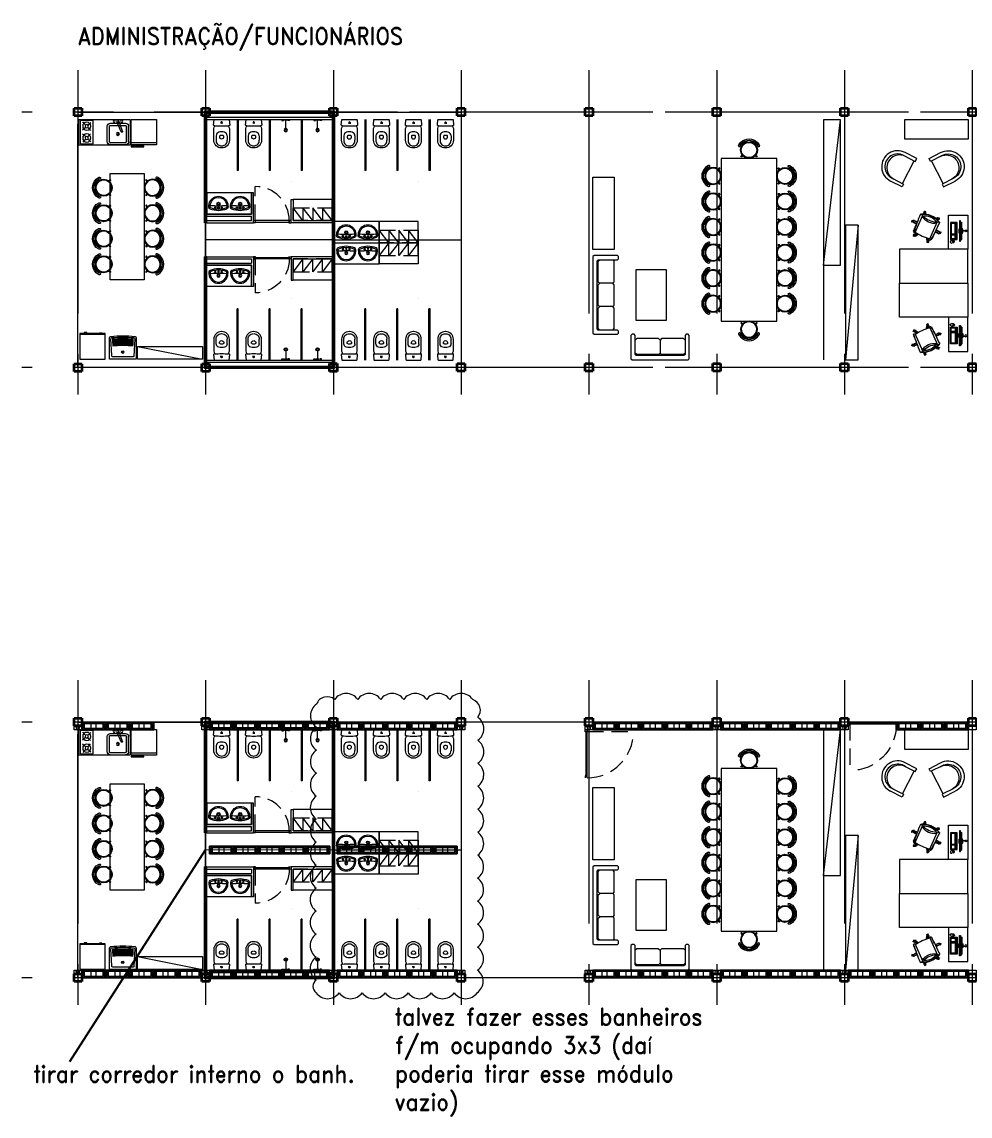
# Model space of a CAD drawing. Header units: metres. Extents: x 20 to 233, y -17 to 33.
# Drawn here: x 147.5 to 169.77, y 1.39 to 27.09 of the extents above; entities that cross this region are included whole.
import ezdxf

# ---------------------------------------------------------------- set-up
doc = ezdxf.new("R2010")
doc.units = ezdxf.units.M
doc.header["$LTSCALE"] = 0.3
doc.linetypes.add('CENTER2', pattern=[28.575, 19.05, -3.175, 3.175, -3.175])
doc.linetypes.add('HIDDEN', pattern=[9.525, 6.35, -3.175])
doc.layers.get('0').update_dxf_attribs({"lineweight": 13})
doc.layers.add('_moldura-noprint', color=7, linetype='Continuous', lineweight=13, plot=False)
for name, color, linetype, lineweight in [('arq-alvenaria-corte-grossa', 7, 'Continuous', 40), ('arq-alvenaria-vista-fina', 2, 'Continuous', 13), ('arq-janelas', 20, 'Continuous', 13), ('arq-metalica-media', 5, 'Continuous', 30), ('arq-portas', 4, 'Continuous', 13)]:
    doc.layers.add(name, color=color, linetype=linetype, lineweight=lineweight)
for name, color, linetype, lineweight, true_color in [('arq-alvenaria-textura-cinza', 7, 'Continuous', 13, 0xb0b0b0), ('arq-alvenaria-vista-cinza', 7, 'Continuous', 13, 0x858585), ('arq-cota-interna', 7, 'Continuous', 13, 0xd10003), ('arq-cota-tecnica', 7, 'Continuous', 13, 0xd10003), ('estrut-eixos-linha', 7, 'CENTER2', 9, 0xc96e6f)]:
    doc.layers.add(name, color=color, linetype=linetype, lineweight=lineweight, true_color=true_color)
doc.layers.add('SectionCutEdges', color=7, linetype='Continuous')
doc.styles.add('txt-pequeno', font='romand.shx', dxfattribs={"width": 0.9, "height": 1.6})

# ---------------------------------------------------------------- blocks, each defined once
blk = doc.blocks.new('geladeira')
at = {"layer": 'arq-alvenaria-vista-cinza'}
for p, q in [((219.785, -11.085), (220.384, -11.085)), ((219.785, -11.685), (219.785, -11.085)), ((220.335, -11.085), (220.335, -11.685)), ((220.384, -11.085), (220.384, -11.685)), ((220.424, -11.385), (220.424, -11.405)), ((220.384, -11.685), (219.785, -11.685))]:
    blk.add_line(p, q, dxfattribs=at)
for points in [[(220.384, -11.49), (220.408, -11.49)], [(220.384, -11.498), (220.408, -11.498)], [(220.408, -11.686), (220.424, -11.686), (220.424, -11.385)], [(220.408, -11.385), (220.408, -11.686)], [(220.424, -11.385), (220.408, -11.385)], [(220.384, -11.572), (220.408, -11.572)], [(220.384, -11.58), (220.408, -11.58)]]:
    blk.add_lwpolyline(points, dxfattribs=at)
blk = doc.blocks.new('rgttrr')
at = {"linetype": 'ByBlock'}
for p, q in [((328.65, 357.886), (328.05, 357.886)), ((328.05, 357.886), (328.05, 357.286)), ((328.65, 357.286), (328.65, 357.886)), ((328.05, 357.306), (328.65, 357.306)), ((328.05, 357.286), (328.65, 357.286)), ((328.13, 357.286), (328.13, 357.276)), ((328.13, 357.276), (328.146, 357.276)), ((328.146, 357.286), (328.146, 357.276)), ((328.151, 357.286), (328.151, 357.276)), ((328.151, 357.276), (328.167, 357.276)), ((328.167, 357.286), (328.167, 357.276)), ((328.172, 357.286), (328.172, 357.276)), ((328.172, 357.276), (328.188, 357.276)), ((328.188, 357.286), (328.188, 357.276)), ((328.484, 357.286), (328.484, 357.266)), ((328.544, 357.276), (328.484, 357.276)), ((328.484, 357.266), (328.544, 357.266)), ((328.544, 357.286), (328.504, 357.286)), ((328.544, 357.266), (328.544, 357.286)), ((328.544, 357.266), (328.544, 357.276))]:
    blk.add_line(p, q, dxfattribs=at)
blk = doc.blocks.new('tanquinho')
for points in [[(207.853, -11.48), (207.351, -11.48), (207.351, -10.85), (207.853, -10.85, -0.3292), (207.886, -10.88, -0.03066), (207.901, -11.165, -0.03066), (207.886, -11.45, -0.335655), (207.852, -11.48)], [(207.869, -11.165, -0.028276), (207.858, -11.424, -0.343904), (207.829, -11.445), (207.424, -11.426, -0.23853), (207.405, -11.41), (207.405, -10.941, -0.582951), (207.434, -10.904), (207.829, -10.885, -0.343904), (207.858, -10.906, -0.028276), (207.869, -11.165)]]:
    blk.add_lwpolyline(points, format="xyb")
for radius in [0.0283, 0.0142]:
    blk.add_circle((207.516, -11.163), radius)
for centre, start, end in [((205.375, -11.138), 359.331, 5.4342), ((205.395, -11.138), 359.331, 5.4577), ((205.415, -11.138), 359.331, 5.4811), ((205.435, -11.138), 359.331, 5.5046), ((205.455, -11.138), 359.331, 5.528), ((205.475, -11.138), 359.331, 5.5515), ((205.495, -11.138), 359.331, 5.5749), ((205.515, -11.138), 359.331, 5.5984), ((205.535, -11.138), 359.331, 5.6218), ((205.375, -11.192), 354.5658, 0.669), ((205.395, -11.192), 354.5423, 0.669), ((205.415, -11.192), 354.5189, 0.669), ((205.435, -11.192), 354.4954, 0.669), ((205.455, -11.192), 354.472, 0.669), ((205.475, -11.192), 354.4485, 0.669), ((205.495, -11.192), 354.4251, 0.669), ((205.515, -11.192), 354.4016, 0.669), ((205.535, -11.192), 354.3782, 0.669)]:
    blk.add_arc(centre, 2.294, start, end)
blk = doc.blocks.new('EDPLS501')
for p, q in [((-0.55, -0.15), (-0.55, 0.15)), ((-0.55, 0.15), (0, 0.15)), ((-0.45, 0.04), (-0.503, 0.099)), ((-0.372, 0.037), (-0.313, 0.091)), ((-0.178, 0.037), (-0.237, 0.091)), ((-0.1, 0.04), (-0.047, 0.099)), ((0, 0.15), (0, -0.15)), ((-0.55, -0.15), (0, -0.15)), ((-0.453, -0.037), (-0.512, -0.091)), ((-0.375, -0.04), (-0.322, -0.099)), ((-0.175, -0.04), (-0.228, -0.099)), ((-0.097, -0.037), (-0.038, -0.091))]:
    blk.add_line(p, q)
for centre, radius in [((-0.413, 0), 0.0957), ((-0.413, 0), 0.0375), ((-0.138, 0), 0.0957), ((-0.138, 0), 0.0375)]:
    blk.add_circle(centre, radius)
blk = doc.blocks.new('Tarja-p10')
for p, q in [((-0.25, 0.555), (-0.25, 0.195)), ((-0.2, 0.555), (-0.2, 0.195)), ((-0.18, 0.625), (0.18, 0.625)), ((-0.18, 0.575), (0.18, 0.575)), ((0.2, 0.555), (0.2, 0.195)), ((0.25, 0.555), (0.25, 0.195)), ((0.079, 0.322), (-0.023, 0.085)), ((0.106, 0.312), (0.024, 0.067)), ((-0.18, 0.175), (0.18, 0.175)), ((-0.18, 0.125), (0.18, 0.125))]:
    blk.add_line(p, q)
for centre, radius in [((0, 0.375), 0.035), ((0, 0.375), 0.025), ((-0.088, 0.075), 0.025), ((0, 0.075), 0.025), ((0.087, 0.075), 0.025)]:
    blk.add_circle(centre, radius)
for centre, radius, start, end in [((-0.18, 0.555), 0.07, 90, 180), ((-0.18, 0.555), 0.02, 90, 180), ((0.18, 0.555), 0.07, 360, 90), ((0.18, 0.555), 0.02, 360, 90), ((0.092, 0.316), 0.0147, 341.3579, 156.779), ((-0.18, 0.195), 0.07, 180, 270), ((-0.18, 0.195), 0.02, 180, 270), ((0.18, 0.195), 0.07, 270, 360), ((0.18, 0.195), 0.02, 270, 360), ((0.18, 0.195), 0.02, 270, 360), ((0.18, 0.195), 0.02, 270, 360)]:
    blk.add_arc(centre, radius, start, end)
blk = doc.blocks.new('cadeira')
at = {"layer": 'arq-alvenaria-vista-cinza'}
for p, q in [((295.301, 314.095), (295.3, 314.082)), ((295.3, 314.082), (295.303, 314.07)), ((295.307, 314.11), (295.301, 314.095)), ((295.303, 314.07), (295.309, 314.063)), ((295.343, 314.161), (295.307, 314.11)), ((295.309, 314.063), (295.318, 314.062)), ((295.318, 314.062), (295.33, 314.066)), ((295.33, 314.066), (295.34, 314.074)), ((295.34, 314.074), (295.35, 314.087)), ((295.382, 314.155), (295.341, 314.104)), ((295.341, 314.104), (295.341, 314.089)), ((295.39, 314.202), (295.343, 314.161)), ((295.354, 314.042), (295.346, 313.982)), ((295.379, 314.129), (295.35, 314.087)), ((295.381, 314.096), (295.354, 314.042)), ((295.367, 314.03), (295.362, 313.971)), ((295.392, 314.084), (295.367, 314.03)), ((295.418, 314.163), (295.379, 314.129)), ((295.423, 314.14), (295.381, 314.096)), ((295.437, 314.193), (295.382, 314.155)), ((295.438, 314.228), (295.39, 314.202)), ((295.432, 314.127), (295.392, 314.084)), ((295.423, 314.14), (295.41, 314.158)), ((295.458, 314.185), (295.418, 314.163)), ((295.423, 314.14), (295.432, 314.136)), ((295.426, 314.169), (295.439, 314.151)), ((295.485, 314.156), (295.432, 314.127)), ((295.432, 314.136), (295.44, 314.141)), ((295.5, 314.214), (295.437, 314.193)), ((295.49, 314.245), (295.438, 314.228)), ((295.49, 314.173), (295.439, 314.151)), ((295.44, 314.141), (295.439, 314.151)), ((295.503, 314.199), (295.458, 314.185)), ((295.545, 314.165), (295.485, 314.156)), ((295.545, 314.25), (295.49, 314.245)), ((295.545, 314.181), (295.49, 314.173)), ((295.545, 314.218), (295.5, 314.214)), ((295.503, 314.199), (295.5, 314.214)), ((295.599, 314.245), (295.545, 314.25)), ((295.59, 314.214), (295.545, 314.218)), ((295.6, 314.173), (295.545, 314.181)), ((295.604, 314.156), (295.545, 314.165)), ((295.587, 314.199), (295.59, 314.214)), ((295.631, 314.185), (295.587, 314.199)), ((295.653, 314.193), (295.59, 314.214)), ((295.651, 314.228), (295.599, 314.245)), ((295.65, 314.151), (295.6, 314.173)), ((295.657, 314.127), (295.604, 314.156)), ((295.672, 314.163), (295.631, 314.185)), ((295.651, 314.151), (295.65, 314.141)), ((295.65, 314.141), (295.658, 314.136)), ((295.699, 314.202), (295.651, 314.228)), ((295.663, 314.169), (295.651, 314.151)), ((295.708, 314.155), (295.653, 314.193)), ((295.698, 314.084), (295.657, 314.127)), ((295.658, 314.136), (295.667, 314.14)), ((295.667, 314.14), (295.68, 314.158)), ((295.709, 314.096), (295.667, 314.14)), ((295.71, 314.129), (295.672, 314.163)), ((295.722, 314.03), (295.698, 314.084)), ((295.747, 314.161), (295.699, 314.202)), ((295.749, 314.104), (295.708, 314.155)), ((295.735, 314.042), (295.709, 314.096)), ((295.74, 314.087), (295.71, 314.129)), ((295.727, 313.971), (295.722, 314.03)), ((295.744, 313.982), (295.735, 314.042)), ((295.74, 314.087), (295.749, 314.074)), ((295.783, 314.11), (295.747, 314.161)), ((295.749, 314.089), (295.749, 314.104)), ((295.749, 314.074), (295.76, 314.066)), ((295.76, 314.066), (295.771, 314.062)), ((295.771, 314.062), (295.78, 314.063)), ((295.78, 314.063), (295.787, 314.07)), ((295.789, 314.095), (295.783, 314.11)), ((295.787, 314.07), (295.79, 314.082)), ((295.79, 314.082), (295.789, 314.095)), ((295.346, 313.982), (295.357, 313.923)), ((295.358, 313.847), (295.353, 313.836)), ((295.353, 313.836), (295.362, 313.826)), ((295.357, 313.923), (295.385, 313.87)), ((295.385, 313.87), (295.358, 313.847)), ((295.362, 313.971), (295.377, 313.913)), ((295.362, 313.826), (295.374, 313.828)), ((295.374, 313.828), (295.401, 313.851)), ((295.377, 313.913), (295.41, 313.864)), ((295.397, 313.872), (295.385, 313.87)), ((295.405, 313.862), (295.397, 313.872)), ((295.401, 313.851), (295.405, 313.862)), ((295.401, 313.851), (295.443, 313.818)), ((295.41, 313.864), (295.458, 313.827)), ((295.443, 313.818), (295.492, 313.797)), ((295.458, 313.827), (295.515, 313.808)), ((295.492, 313.797), (295.545, 313.79)), ((295.515, 313.808), (295.575, 313.808)), ((295.545, 313.986), (295.545, 313.986)), ((295.545, 313.79), (295.598, 313.797)), ((295.545, 313.79), (295.545, 313.79)), ((295.545, 313.79), (295.545, 313.79)), ((295.575, 313.808), (295.632, 313.827)), ((295.598, 313.797), (295.647, 313.818)), ((295.632, 313.827), (295.68, 313.864)), ((295.647, 313.818), (295.689, 313.851)), ((295.68, 313.864), (295.712, 313.913)), ((295.693, 313.872), (295.684, 313.862)), ((295.684, 313.862), (295.689, 313.851)), ((295.716, 313.828), (295.689, 313.851)), ((295.705, 313.87), (295.693, 313.872)), ((295.705, 313.87), (295.733, 313.923)), ((295.705, 313.87), (295.732, 313.847)), ((295.712, 313.913), (295.727, 313.971)), ((295.716, 313.828), (295.728, 313.826)), ((295.728, 313.826), (295.736, 313.836)), ((295.736, 313.836), (295.732, 313.847)), ((295.733, 313.923), (295.744, 313.982))]:
    blk.add_line(p, q, dxfattribs=at)
blk = doc.blocks.new('sala apoio')
at = {"layer": 'arq-alvenaria-vista-cinza'}
for points in [[(199.049, -18.581), (200.576, -18.581), (200.576, -18.281), (199.049, -18.281), (199.049, -18.581), (200.576, -18.281)], [(197.674, -23.311), (197.674, -23.911), (198.876, -23.911), (198.876, -23.311), (197.674, -23.311)]]:
    blk.add_lwpolyline(points, dxfattribs=at)
at = {"layer": 'arq-alvenaria-vista-fina', "color": 251, "true_color": 0x636466}
blk.add_lwpolyline([(199.207, -22.642), (199.207, -21.142), (199.207, -20.142), (198.407, -20.142), (198.407, -22.642)], close=True, dxfattribs=at)
at = {"layer": 'estrut-eixos-linha'}
blk.add_lwpolyline([(200.649, -24.086), (200.649, -18.086), (197.649, -18.086), (197.649, -24.086), (200.649, -24.086)], dxfattribs=at)
at = {"rotation": 90}
for p in [(512.243, -316.055), (512.243, -316.654), (512.243, -317.254), (512.243, -317.854)]:
    blk.add_blockref('cadeira', p, dxfattribs=at)
at = {"xscale": -1, "rotation": 270}
for p in [(-114.583, -316.055), (-114.583, -316.654), (-114.583, -317.254), (-114.583, -317.854)]:
    blk.add_blockref('cadeira', p, dxfattribs=at)
at = {"layer": '_moldura-noprint', "xscale": -1, "rotation": 270}
blk.add_blockref('geladeira', (210.584, -243.696), dxfattribs=at)
at = {"layer": 'arq-alvenaria-vista-cinza', "xscale": -1}
blk.add_blockref('rgttrr', (526.342, -376.171), dxfattribs=at)
at = {"layer": 'arq-alvenaria-vista-cinza', "xscale": -1.000000000000001, "rotation": 90}
blk.add_blockref('tanquinho', (187.541, 189.069), dxfattribs=at)
at = {"layer": 'arq-alvenaria-vista-cinza', "rotation": 270}
blk.add_blockref('EDPLS501', (197.858, -23.89), dxfattribs=at)
at = {"layer": 'arq-alvenaria-vista-cinza'}
blk.add_blockref('Tarja-p10', (198.59, -23.946), dxfattribs=at)
blk = doc.blocks.new('Musa03pl')
at = {"color": 0, "linetype": 'ByBlock'}
for p, q in [((-0.79, -0.125), (-0.825, -0.16)), ((-0.31, -0.125), (-0.79, -0.125)), ((-0.31, -0.125), (-0.275, -0.16)), ((-0.24, -0.125), (-0.275, -0.16)), ((-0.275, -0.465), (-0.275, -0.16)), ((0.24, -0.125), (-0.24, -0.125)), ((0.24, -0.125), (0.275, -0.16)), ((0.31, -0.125), (0.275, -0.16)), ((0.275, -0.465), (0.275, -0.16)), ((0.275, -0.465), (0.275, -0.16)), ((0.79, -0.125), (0.31, -0.125)), ((0.825, -0.16), (0.79, -0.125)), ((-0.79, -0.5), (-0.825, -0.465)), ((-0.31, -0.5), (-0.79, -0.5)), ((-0.31, -0.5), (-0.275, -0.465)), ((-0.24, -0.5), (-0.275, -0.465)), ((0.24, -0.5), (-0.24, -0.5)), ((0.24, -0.5), (0.275, -0.465)), ((0.31, -0.5), (0.275, -0.465)), ((0.79, -0.5), (0.31, -0.5)), ((0.825, -0.465), (0.79, -0.5))]:
    blk.add_line(p, q, dxfattribs=at)
blk.add_lwpolyline([(-0.9, -0.6), (-0.925, -0.575), (-0.925, -0.025), (-0.9, 0), (0.9, 0), (0.925, -0.025), (0.925, -0.575), (0.9, -0.6), (0.85, -0.6), (0.825, -0.575), (0.825, -0.125), (0.8, -0.1), (-0.8, -0.1), (-0.825, -0.125), (-0.825, -0.575), (-0.85, -0.6)], close=True, dxfattribs=at)
blk = doc.blocks.new('Musa02pl')
at = {"color": 0, "linetype": 'ByBlock'}
for p, q in [((-0.55, -0.125), (-0.585, -0.16)), ((-0.035, -0.125), (-0.55, -0.125)), ((-0.035, -0.125), (0, -0.16)), ((0.035, -0.125), (0, -0.16)), ((0, -0.465), (0, -0.16)), ((0.55, -0.125), (0.035, -0.125)), ((0.585, -0.16), (0.55, -0.125)), ((-0.55, -0.5), (-0.585, -0.465)), ((-0.035, -0.5), (-0.55, -0.5)), ((-0.035, -0.5), (0, -0.465)), ((0.035, -0.5), (0, -0.465)), ((0.55, -0.5), (0.035, -0.5)), ((0.585, -0.465), (0.55, -0.5))]:
    blk.add_line(p, q, dxfattribs=at)
blk.add_lwpolyline([(-0.66, -0.6), (-0.685, -0.575), (-0.685, -0.025), (-0.66, 0), (0.66, 0), (0.685, -0.025), (0.685, -0.575), (0.66, -0.6), (0.61, -0.6), (0.585, -0.575), (0.585, -0.125), (0.56, -0.1), (-0.56, -0.1), (-0.585, -0.125), (-0.585, -0.575), (-0.61, -0.6)], close=True, dxfattribs=at)
blk = doc.blocks.new('sala prof')
at = {"layer": 'arq-alvenaria-vista-cinza'}
blk.add_lwpolyline([(208.463, -13.022), (208.063, -13.022), (208.063, -9.604), (208.463, -9.604), (208.463, -13.022), (208.063, -9.604)], dxfattribs=at)
at = {"layer": 'arq-alvenaria-vista-fina', "color": 251, "true_color": 0x636466}
blk.add_line((208.463, -13.022), (208.463, -15.244), dxfattribs=at)
for points in [[(210.863, -10.514), (210.863, -14.334), (209.563, -14.334), (209.563, -10.514)], [(213.883, -10.955), (213.383, -10.955), (213.383, -12.655), (213.883, -12.655)], [(212.861, -13.119), (212.161, -13.119), (212.161, -14.319), (212.861, -14.319)]]:
    blk.add_lwpolyline(points, close=True, dxfattribs=at)
blk.add_blockref('cadeira', (-85.332, -324.304))
at = {"rotation": 90}
for p in [(523.353, -306.471), (523.353, -307.07), (523.353, -307.67), (523.353, -308.27), (523.353, -308.87), (523.353, -309.47)]:
    blk.add_blockref('cadeira', p, dxfattribs=at)
at = {"xscale": -1}
for p, rotation in [((-102.928, -306.471), 270), ((-102.928, -307.07), 270), ((-102.928, -307.67), 270), ((-102.928, -308.27), 270), ((-102.928, -308.87), 270), ((-102.928, -309.47), 270), ((-85.332, 299.456), 180)]:
    blk.add_blockref('cadeira', p, dxfattribs=dict(at, rotation=rotation))
at = {"layer": 'arq-alvenaria-vista-cinza'}
for name, p, rotation in [('Musa03pl', (213.877, -13.719), 270), ('Musa02pl', (212.3, -15.244), 180)]:
    blk.add_blockref(name, p, dxfattribs=dict(at, rotation=rotation))
blk = doc.blocks.new('pc_block')
at = {"layer": 'arq-alvenaria-vista-cinza'}
for p, q in [((-0.219, 0.232), (-0.198, 0.269)), ((0.197, 0.269), (-0.198, 0.269)), ((-0.121, 0.242), (-0.121, 0.262)), ((-0.115, 0.242), (-0.115, 0.262)), ((-0.109, 0.242), (-0.109, 0.262)), ((-0.103, 0.242), (-0.103, 0.262)), ((-0.096, 0.242), (-0.096, 0.262)), ((-0.09, 0.242), (-0.09, 0.262)), ((-0.084, 0.242), (-0.084, 0.262)), ((-0.078, 0.242), (-0.078, 0.262)), ((-0.071, 0.242), (-0.071, 0.262)), ((-0.065, 0.242), (-0.065, 0.262)), ((-0.059, 0.242), (-0.059, 0.262)), ((-0.053, 0.242), (-0.053, 0.262)), ((-0.046, 0.242), (-0.046, 0.262)), ((-0.04, 0.242), (-0.04, 0.262)), ((-0.034, 0.242), (-0.034, 0.262)), ((-0.028, 0.242), (-0.028, 0.262)), ((-0.021, 0.242), (-0.021, 0.262)), ((-0.015, 0.242), (-0.015, 0.262)), ((-0.009, 0.242), (-0.009, 0.262)), ((-0.003, 0.242), (-0.003, 0.262)), ((0.004, 0.242), (0.004, 0.262)), ((0.01, 0.242), (0.01, 0.262)), ((0.016, 0.242), (0.016, 0.262)), ((0.022, 0.242), (0.022, 0.262)), ((0.029, 0.242), (0.029, 0.262)), ((0.035, 0.242), (0.035, 0.262)), ((0.041, 0.242), (0.041, 0.262)), ((0.047, 0.242), (0.047, 0.262)), ((0.054, 0.242), (0.054, 0.262)), ((0.06, 0.242), (0.06, 0.262)), ((0.066, 0.242), (0.066, 0.262)), ((0.072, 0.242), (0.072, 0.262)), ((0.079, 0.242), (0.079, 0.262)), ((0.085, 0.242), (0.085, 0.262)), ((0.091, 0.242), (0.091, 0.262)), ((0.097, 0.242), (0.097, 0.262)), ((0.104, 0.242), (0.104, 0.262)), ((0.11, 0.242), (0.11, 0.262)), ((0.116, 0.242), (0.116, 0.262)), ((0.122, 0.242), (0.122, 0.262)), ((0.217, 0.232), (0.197, 0.269)), ((-0.24, 0.232), (-0.24, 0.21)), ((0.238, 0.232), (-0.24, 0.232)), ((-0.24, 0.21), (0.238, 0.21)), ((0.227, 0.018), (0.219, 0.057)), ((0.244, 0.058), (0.22, 0.053)), ((0.238, 0.21), (0.238, 0.232)), ((0.244, 0.079), (0.241, 0.09)), ((0.275, 0.064), (0.251, 0.059)), ((0.274, 0.068), (0.282, 0.028))]:
    blk.add_line(p, q, dxfattribs=at)
for points in [[(0.048, 0.269), (0.048, 0.277, 0.414214), (0.04, 0.286), (-0.041, 0.286, 0.414214), (-0.049, 0.277), (-0.049, 0.269)], [(-0.049, 0.21), (-0.049, 0.207, 0.414214), (-0.041, 0.198), (0.04, 0.198, 0.414214), (0.048, 0.207), (0.048, 0.21)]]:
    blk.add_lwpolyline(points, format="xyb", dxfattribs=at)
for points in [[(0.198, 0.154), (-0.198, 0.154), (-0.198, 0), (0.198, 0)], [(0.067, 0.138), (-0.178, 0.138), (-0.178, 0.117), (0.067, 0.117)], [(0.067, 0.107), (-0.178, 0.107), (-0.178, 0.019), (0.067, 0.019)], [(0.176, 0.138), (0.094, 0.138), (0.094, 0.117), (0.176, 0.117)], [(0.176, 0.107), (0.094, 0.107), (0.094, 0.019), (0.176, 0.019)], [(0.253, 0.05), (0.247, 0.079), (0.24, 0.078), (0.245, 0.049)]]:
    blk.add_lwpolyline(points, close=True, dxfattribs=at)
blk.add_circle((-0.006, 0.358), 0.0222, dxfattribs=at)
for centre, start, end in [((0.247, 0.063), 11.0089, 191.0089), ((0.254, 0.023), 191.0089, 11.0089)]:
    blk.add_arc(centre, 0.0279, start, end, dxfattribs=at)
blk.add_spline([(-0.001, 0.269), (-0.001, 0.297), (-0.013, 0.316), (-0.006, 0.358)], degree=3, dxfattribs=at)
blk = doc.blocks.new('mesa dir')
at = {"layer": 'arq-alvenaria-vista-cinza'}
for p, q in [((215.336, -16.837), (215.522, -16.415)), ((215.522, -16.415), (215.47, -16.392)), ((215.47, -16.392), (215.522, -16.415)), ((215.542, -16.377), (215.554, -16.348)), ((215.551, -16.382), (215.542, -16.377)), ((215.554, -16.376), (215.551, -16.382)), ((215.554, -16.348), (215.57, -16.32)), ((215.586, -16.354), (215.554, -16.357)), ((215.554, -16.357), (215.558, -16.389)), ((215.57, -16.32), (215.579, -16.325)), ((215.575, -16.335), (215.57, -16.344)), ((215.579, -16.325), (215.575, -16.335)), ((215.584, -16.339), (215.58, -16.348)), ((215.589, -16.33), (215.584, -16.339)), ((215.586, -16.354), (215.59, -16.392)), ((215.587, -16.36), (215.598, -16.334)), ((215.598, -16.334), (215.589, -16.33)), ((215.291, -16.54), (215.261, -16.55)), ((215.261, -16.55), (215.264, -16.56)), ((215.264, -16.56), (215.274, -16.557)), ((215.267, -16.57), (215.277, -16.567)), ((215.27, -16.58), (215.267, -16.57)), ((215.296, -16.574), (215.27, -16.58)), ((215.274, -16.557), (215.284, -16.554)), ((215.277, -16.567), (215.287, -16.565)), ((215.302, -16.542), (215.29, -16.571)), ((215.29, -16.571), (215.383, -16.612)), ((215.322, -16.532), (215.291, -16.54)), ((215.302, -16.542), (215.394, -16.582)), ((215.306, -16.79), (215.37, -16.644)), ((215.314, -16.546), (215.315, -16.545)), ((215.315, -16.545), (215.325, -16.543)), ((215.325, -16.543), (215.322, -16.532)), ((215.684, -16.99), (215.87, -16.568)), ((215.871, -16.48), (215.84, -16.503)), ((215.848, -16.479), (215.88, -16.475)), ((215.849, -16.489), (215.848, -16.479)), ((215.855, -16.489), (215.849, -16.489)), ((215.89, -16.505), (215.864, -16.524)), ((215.87, -16.568), (215.922, -16.591)), ((215.89, -16.505), (215.871, -16.48)), ((215.88, -16.475), (215.911, -16.475)), ((215.886, -16.509), (215.913, -16.506)), ((215.901, -16.486), (215.891, -16.487)), ((215.902, -16.496), (215.892, -16.497)), ((215.912, -16.485), (215.901, -16.486)), ((215.913, -16.496), (215.902, -16.496)), ((215.911, -16.475), (215.912, -16.485)), ((215.913, -16.506), (215.913, -16.496)), ((215.328, -16.877), (215.301, -16.88)), ((215.301, -16.88), (215.301, -16.891)), ((215.301, -16.891), (215.312, -16.89)), ((215.303, -16.912), (215.302, -16.901)), ((215.302, -16.901), (215.312, -16.901)), ((215.334, -16.911), (215.303, -16.912)), ((215.312, -16.89), (215.322, -16.889)), ((215.312, -16.901), (215.322, -16.9)), ((215.324, -16.881), (215.381, -16.839)), ((215.324, -16.881), (215.342, -16.907)), ((215.365, -16.908), (215.334, -16.911)), ((215.342, -16.907), (215.411, -16.856)), ((215.359, -16.898), (215.365, -16.897)), ((215.365, -16.897), (215.365, -16.908)), ((215.628, -17.033), (215.619, -16.948)), ((215.659, -17.029), (215.652, -16.958)), ((215.803, -16.835), (215.738, -16.981)), ((215.911, -16.844), (215.819, -16.804)), ((215.924, -16.816), (215.833, -16.775)), ((215.893, -16.839), (215.887, -16.84)), ((215.887, -16.84), (215.889, -16.85)), ((215.889, -16.85), (215.92, -16.847)), ((215.911, -16.844), (215.924, -16.816)), ((215.919, -16.813), (215.946, -16.81)), ((215.92, -16.847), (215.951, -16.841)), ((215.938, -16.822), (215.928, -16.823)), ((215.939, -16.832), (215.929, -16.834)), ((215.948, -16.82), (215.938, -16.822)), ((215.95, -16.83), (215.939, -16.832)), ((215.946, -16.81), (215.948, -16.82)), ((215.951, -16.841), (215.95, -16.83)), ((215.627, -17.027), (215.616, -17.052)), ((215.616, -17.052), (215.625, -17.057)), ((215.625, -17.057), (215.63, -17.047)), ((215.628, -17.033), (215.659, -17.029)), ((215.63, -17.047), (215.634, -17.038)), ((215.635, -17.061), (215.639, -17.052)), ((215.644, -17.066), (215.635, -17.061)), ((215.639, -17.052), (215.644, -17.043)), ((215.659, -17.039), (215.644, -17.066)), ((215.672, -17.01), (215.659, -17.039)), ((215.66, -17.01), (215.662, -17.005)), ((215.662, -17.005), (215.672, -17.01))]:
    blk.add_line(p, q, dxfattribs=at)
at = {"layer": 'arq-alvenaria-vista-cinza', "ltscale": 0.7}
for p, q in [((216.126, -17.215), (216.126, -16.415)), ((216.126, -16.415), (216.581, -16.415)), ((216.581, -16.415), (216.581, -17.215)), ((216.581, -17.215), (214.981, -17.215)), ((214.981, -17.215), (214.981, -18.015)), ((216.581, -17.215), (216.161, -17.215)), ((216.581, -18.015), (216.581, -17.215)), ((214.981, -18.015), (216.581, -18.015))]:
    blk.add_line(p, q, dxfattribs=at)
at = {"layer": 'arq-alvenaria-vista-cinza'}
for centre, radius, start, end in [((221.735, -19.011), 6.79, 157.3112, 161.1654), ((215.496, -16.395), 0.00533, 104.9285, 283.3123), ((215.529, -16.87), 0.481, 38.3081, 94.1708), ((215.529, -16.87), 0.471, 38.5323, 93.9466), ((215.577, -16.761), 0.324, 30.2306, 102.2483), ((215.802, -16.25), 0.353, 213.6216, 278.8573), ((215.882, -16.069), 0.509, 226.8783, 265.6006), ((217.435, -16.397), 1.881, 178.7917, 179.7548), ((215.57, -16.356), 0.0121, 6.2395, 186.2395), ((215.57, -16.356), 0.00525, 6.2395, 186.2395), ((213.758, -16.799), 1.881, 12.4713, 13.6872), ((215.296, -16.556), 0.0121, 66.2395, 246.2395), ((216.264, -14.962), 1.881, 238.7917, 241.9144), ((215.296, -16.556), 0.00525, 66.2395, 246.2395), ((214.774, -18.347), 1.881, 70.6464, 73.6872), ((209.759, -13.739), 6.79, 331.3135, 335.1677), ((216.777, -18.128), 1.881, 118.7917, 120.0076), ((214.591, -15.145), 1.881, 312.7241, 313.6872), ((215.881, -16.492), 0.0121, 306.2395, 126.2395), ((215.881, -16.492), 0.00525, 306.2395, 126.2395), ((215.902, -16.574), 0.00533, 209.1666, 27.5504), ((215.995, -15.811), 1.198, 234.8654, 235.4221), ((215.345, -16.793), 0.0449, 215.235, 258.4012), ((215.333, -16.894), 0.0121, 126.2395, 306.2395), ((216.623, -18.241), 1.881, 131.5964, 133.6872), ((215.333, -16.894), 0.00525, 126.2395, 306.2395), ((214.437, -15.259), 1.881, 298.7917, 301.5391), ((215.995, -15.811), 1.198, 237.0992, 255.3797), ((217.455, -16.588), 1.881, 190.9398, 193.6872), ((216.44, -15.04), 1.881, 250.5645, 253.6872), ((214.95, -18.424), 1.881, 58.7917, 61.8325), ((215.918, -16.83), 0.0121, 246.2395, 66.2395), ((215.918, -16.83), 0.00525, 246.2395, 66.2395), ((215.644, -17.031), 0.0121, 186.2395, 6.2395), ((215.644, -17.031), 0.00525, 186.2395, 6.2395), ((213.779, -16.989), 1.881, 358.7917, 0.8825), ((215.71, -16.954), 0.0449, 234.0777, 277.2439), ((215.995, -15.811), 1.198, 257.0568, 257.6135)]:
    blk.add_arc(centre, radius, start, end, dxfattribs=at)
at = {"layer": 'arq-alvenaria-vista-cinza', "rotation": 270}
blk.add_blockref('pc_block', (216.175, -16.788), dxfattribs=at)
blk = doc.blocks.new('MHPLS022')
at = {"linetype": 'ByBlock'}
for p, q in [((-0.686, 0.375), (-0.381, 0.375)), ((-0.686, 0.299), (-0.686, 0.375)), ((-0.381, 0.299), (-0.686, 0.299)), ((-0.66, 0.299), (-0.66, -0.299)), ((-0.381, -0.299), (-0.686, -0.299)), ((-0.686, -0.299), (-0.686, -0.375)), ((-0.686, -0.375), (-0.381, -0.375))]:
    blk.add_line(p, q, dxfattribs=at)
for centre, radius, start, end in [((-0.426, 0), 0.299, 268.861, 91.139), ((-0.375, 0), 0.375, 269.0906, 90.9094), ((-0.375, 0), 0.299, 268.861, 91.139)]:
    blk.add_arc(centre, radius, start, end, dxfattribs=at)
blk = doc.blocks.new('salla dir')
at = {"layer": 'arq-alvenaria-vista-cinza'}
for points in [[(216.456, -12.792), (216.156, -12.792), (216.156, -9.629), (216.456, -9.629), (216.456, -12.792), (216.156, -9.629)], [(217.541, -15.269), (217.541, -14.819), (219.041, -14.819), (219.041, -15.269), (217.541, -15.269)]]:
    blk.add_lwpolyline(points, dxfattribs=at)
blk.add_blockref('mesa dir', (2.446, 6.587), dxfattribs=at)
at = {"layer": 'arq-alvenaria-vista-cinza', "xscale": -1}
for name, p, rotation in [('mesa dir', (2.446, -29.442), 180), ('MHPLS022', (217.046, -14.336), 27.22735690892411)]:
    blk.add_blockref(name, p, dxfattribs=dict(at, rotation=rotation))
at = {"layer": 'arq-alvenaria-vista-cinza', "rotation": 332.7726430910752}
blk.add_blockref('MHPLS022', (218.899, -14.336), dxfattribs=at)
blk = doc.blocks.new('pilar')
at = {"layer": 'arq-alvenaria-corte-grossa'}
for p, q in [((42.499, 9.99), (42.679, 9.99)), ((42.499, 9.81), (42.499, 9.99)), ((42.679, 9.81), (42.499, 9.81)), ((42.679, 9.99), (42.679, 9.81))]:
    blk.add_line(p, q, dxfattribs=at)
blk = doc.blocks.new('iweuyewioruweior')
at = {"layer": 'estrut-eixos-linha'}
for p, q in [((191.565, 14.299), (191.565, 6.189)), ((194.565, 14.299), (194.565, 6.189)), ((197.565, 14.299), (197.565, 6.189)), ((199.068, 13.314), (190.251, 13.314)), ((199.068, 7.314), (190.251, 7.314))]:
    blk.add_line(p, q, dxfattribs=at)
for p in [(148.976, 3.415), (151.976, 3.415), (154.976, 3.415), (148.976, -2.585), (151.976, -2.585), (154.976, -2.585)]:
    blk.add_blockref('pilar', p)
blk = doc.blocks.new('werfew')
for p, q in [((320.668, 364.238), (320.668, 364.21)), ((320.698, 364.238), (320.698, 364.21)), ((320.554, 363.926), (320.554, 363.82)), ((320.812, 363.926), (320.812, 363.82))]:
    blk.add_line(p, q)
blk.add_lwpolyline([(320.867, 364.099), (320.867, 363.819, -0.414214), (320.687, 363.639, -0.005002), (320.683, 363.639, -0.005002), (320.679, 363.639, -0.414214), (320.499, 363.819), (320.499, 364.099, -0.005595), (320.522, 364.162, -0.000857), (320.512, 364.162, -0.423453), (320.493, 364.184), (320.505, 364.3, -0.388879), (320.515, 364.309), (320.683, 364.309), (320.852, 364.309, -0.388879), (320.862, 364.3), (320.873, 364.184, -0.423453), (320.854, 364.162, -0.000857), (320.844, 364.162, -0.005595)], format="xyb", close=True)
for centre, radius, start, end in [((320.679, 367.158), 3, 266.998, 270.0713), ((320.683, 364.238), 0.015, 90, 180), ((320.683, 364.238), 0.0135, 90, 270), ((320.683, 364.238), 0.015, 0, 90), ((320.683, 364.238), 0.0135, 270, 90), ((320.687, 367.158), 3, 269.9287, 273.002), ((320.639, 363.926), 0.085, 104.9552, 180), ((320.679, 363.777), 0.24, 89.1089, 104.9552), ((320.682, 363.902), 0.05, 163.0176, 270.8392), ((320.654, 363.91), 0.02, 108.7324, 163.0176), ((320.679, 363.835), 0.1, 87.8611, 108.7324), ((320.687, 363.777), 0.24, 75.0448, 90.8911), ((320.687, 363.835), 0.1, 71.2676, 92.1389), ((320.684, 363.902), 0.05, 269.1608, 16.9824), ((320.713, 363.91), 0.02, 16.9824, 71.2676), ((320.727, 363.926), 0.085, 0, 75.0448), ((320.794, 363.82), 0.24, 180, 188.2293), ((320.657, 363.801), 0.102, 188.2293, 219.2894), ((320.679, 363.819), 0.13, 219.2894, 271.6452), ((320.687, 363.819), 0.13, 268.3548, 320.7106), ((320.709, 363.801), 0.102, 320.7106, 351.7707), ((320.572, 363.82), 0.24, 351.7707, 0)]:
    blk.add_arc(centre, radius, start, end)
blk = doc.blocks.new('z')
blk.add_lwpolyline([(325.205, 358.876, 0.093917), (325.012, 358.839, 0.299984), (324.98, 358.794), (324.98, 358.792, 0.063919), (324.988, 358.716, 0.353062), (325.205, 358.536, 0.353062), (325.423, 358.716, 0.063919), (325.43, 358.792), (325.43, 358.794, 0.299984), (325.398, 358.839, 0.093917)], format="xyb", close=True)
for centre, radius, start, end in [((325.031, 358.79), 0.0223, 111.5151, 178.3087), ((325.28, 358.783), 0.272, 178.3087, 192.9189), ((325.026, 358.744), 0.015, 95.3515, 174.5503), ((325.206, 358.758), 0.194, 190.9055, 270), ((325.206, 358.346), 0.5, 90, 111.5151), ((325.206, 356.827), 1.94, 90, 95.3515), ((325.13, 358.802), 0.0175, 90, 270), ((325.13, 358.802), 0.0175, 270, 90), ((325.206, 358.716), 0.036, 90, 270), ((325.206, 358.716), 0.023, 90, 270), ((325.206, 358.809), 0.0175, 90, 270), ((325.206, 358.346), 0.5, 68.4885, 90.0036), ((325.206, 358.809), 0.0175, 270.0036, 90.0036), ((325.206, 356.827), 1.94, 84.6521, 90.0036), ((325.206, 358.716), 0.036, 270.0036, 90.0036), ((325.206, 358.716), 0.023, 270.0036, 90.0036), ((325.206, 358.758), 0.194, 270.0036, 349.0981), ((325.282, 358.802), 0.0175, 90.0036, 270.0036), ((325.282, 358.802), 0.0175, 270.0036, 90.0036), ((325.385, 358.744), 0.015, 5.4533, 84.6521), ((325.381, 358.79), 0.0223, 1.6949, 68.4885), ((325.131, 358.783), 0.272, 347.0847, 1.6949)]:
    blk.add_arc(centre, radius, start, end)
blk = doc.blocks.new('kjlsdjldkjf')
for p, q in [((166.103, -38.045), (166.103, -38.045)), ((166.103, -40.792), (166.103, -40.792))]:
    blk.add_line(p, q)
at = {"layer": 'arq-alvenaria-textura-cinza', "linetype": 'HIDDEN', "ltscale": 0.2}
for p, q in [((165.403, -39.489), (165.173, -39.189)), ((165.403, -39.189), (165.403, -39.489)), ((165.633, -39.489), (165.403, -39.189)), ((165.633, -39.189), (165.633, -39.489)), ((165.862, -39.489), (165.633, -39.189)), ((165.862, -39.189), (165.862, -39.489)), ((166.092, -39.489), (165.862, -39.189)), ((165.403, -39.489), (165.173, -39.789)), ((165.403, -39.789), (165.403, -39.489)), ((165.633, -39.489), (165.403, -39.789)), ((165.633, -39.789), (165.633, -39.489)), ((165.862, -39.489), (165.633, -39.789)), ((165.862, -39.789), (165.862, -39.489)), ((166.092, -39.489), (165.862, -39.789))]:
    blk.add_line(p, q, dxfattribs=at)
for points in [[(166.092, -39.489), (165.173, -39.489), (165.173, -39.189), (166.092, -39.189), (166.092, -39.489)], [(166.092, -39.489), (165.173, -39.489), (165.173, -39.789), (166.092, -39.789), (166.092, -39.489)]]:
    blk.add_lwpolyline(points, dxfattribs=at)
at = {"layer": 'arq-alvenaria-vista-cinza'}
for p, q in [((164.838, -36.593), (164.838, -37.793)), ((164.863, -36.593), (164.863, -37.793)), ((165.59, -36.593), (165.59, -37.793)), ((165.615, -36.593), (165.615, -37.793)), ((166.343, -36.593), (166.343, -37.793)), ((166.368, -36.593), (166.368, -37.793)), ((164.863, -37.793), (164.838, -37.793)), ((165.615, -37.793), (165.59, -37.793)), ((166.368, -37.793), (166.343, -37.793)), ((164.838, -42.243), (164.838, -41.043)), ((164.863, -41.043), (164.838, -41.043)), ((164.863, -42.243), (164.863, -41.043)), ((165.59, -42.243), (165.59, -41.043)), ((165.615, -41.043), (165.59, -41.043)), ((165.615, -42.243), (165.615, -41.043)), ((166.343, -42.243), (166.343, -41.043)), ((166.368, -41.043), (166.343, -41.043)), ((166.368, -42.243), (166.368, -41.043))]:
    blk.add_line(p, q, dxfattribs=at)
for points in [[(164.123, -38.989), (164.123, -39.489), (165.173, -39.489), (165.173, -38.989), (164.123, -38.989)], [(165.173, -39.489), (166.092, -39.489), (166.092, -38.991), (165.173, -38.991), (165.173, -39.489)], [(164.123, -39.989), (164.123, -39.489), (165.173, -39.489), (165.173, -39.989), (164.123, -39.989)], [(165.173, -39.489), (166.092, -39.489), (166.092, -39.987), (165.173, -39.987), (165.173, -39.489)]]:
    blk.add_lwpolyline(points, dxfattribs=at)
at = {"layer": 'arq-cota-interna'}
blk.add_line((164.098, -39.418), (167.098, -39.418), dxfattribs=at)
at = {"layer": 'estrut-eixos-linha'}
blk.add_lwpolyline([(164.098, -42.418), (164.098, -36.418), (167.098, -36.418), (167.098, -42.418), (164.098, -42.418)], dxfattribs=at)
at = {"layer": 'arq-alvenaria-vista-cinza'}
for name, p in [('werfew', (-156.209, -400.902)), ('werfew', (-155.457, -400.902)), ('werfew', (-154.704, -400.902)), ('werfew', (-153.952, -400.902)), ('z', (-160.806, -398.448)), ('z', (-160.297, -398.448))]:
    blk.add_blockref(name, p, dxfattribs=at)
at = {"layer": 'arq-alvenaria-vista-cinza', "xscale": -1, "rotation": 180}
for name, p in [('z', (-160.806, 319.471)), ('z', (-160.297, 319.471)), ('werfew', (-156.209, 322.065)), ('werfew', (-155.457, 322.065)), ('werfew', (-154.704, 322.065)), ('werfew', (-153.952, 322.065))]:
    blk.add_blockref(name, p, dxfattribs=at)
blk = doc.blocks.new('*U45')
at = {"linetype": 'HIDDEN', "ltscale": 0.2}
blk.add_line((0.04, 0), (0.04, 0.8), dxfattribs=at)
at = {"color": 0}
for points in [[(0, 0), (0.04, 0), (0.04, -0.035), (0.05, -0.035), (0.05, -0.05), (0, -0.05)], [(0.88, 0), (0.84, 0), (0.84, -0.035), (0.83, -0.035), (0.83, -0.05), (0.88, -0.05)]]:
    blk.add_lwpolyline(points, dxfattribs=at)
blk.add_lwpolyline([(0.04, 0), (0.04, -0.035), (0.84, -0.035), (0.84, 0)], close=True, dxfattribs=at)
at = {"color": 0, "linetype": 'HIDDEN', "ltscale": 0.2}
blk.add_arc((0.04, 0), 0.8, 0, 90, dxfattribs=at)
blk = doc.blocks.new('griferia ducha')
for p, q in [((485.594, 338.992), (485.844, 338.992)), ((485.824, 339.022), (485.824, 338.962)), ((485.829, 339.022), (485.829, 338.962))]:
    blk.add_line(p, q)
for points in [[(485.844, 339.082), (485.819, 339.082), (485.819, 339.042), (485.844, 339.042)], [(485.844, 338.902), (485.819, 338.902), (485.819, 338.942), (485.844, 338.942)]]:
    blk.add_lwpolyline(points)
for radius in [0.04, 0.03]:
    blk.add_circle((485.594, 338.992), radius)
blk = doc.blocks.new('lakjlaskdjsad')
for p, q in [((163.103, -46.164), (163.103, -46.164)), ((163.103, -48.911), (163.103, -48.911))]:
    blk.add_line(p, q)
at = {"layer": 'arq-alvenaria-textura-cinza', "linetype": 'HIDDEN', "ltscale": 0.2}
for p, q in [((163.383, -47.088), (163.153, -46.787)), ((163.383, -46.787), (163.383, -47.088)), ((163.613, -47.088), (163.383, -46.787)), ((163.613, -46.787), (163.613, -47.088)), ((163.843, -47.088), (163.613, -46.787)), ((163.843, -46.787), (163.843, -47.088)), ((164.073, -47.088), (163.843, -46.787)), ((163.383, -47.988), (163.153, -48.288)), ((163.383, -48.288), (163.383, -47.988)), ((163.613, -47.988), (163.383, -48.288)), ((163.613, -48.288), (163.613, -47.988)), ((163.843, -47.988), (163.613, -48.288)), ((163.843, -48.288), (163.843, -47.988)), ((164.073, -47.988), (163.843, -48.288))]:
    blk.add_line(p, q, dxfattribs=at)
for points in [[(164.073, -47.088), (163.153, -47.087), (163.153, -46.787), (164.073, -46.787), (164.073, -47.088)], [(164.073, -47.988), (163.153, -47.988), (163.153, -48.288), (164.073, -48.288), (164.073, -47.988)]]:
    blk.add_lwpolyline(points, dxfattribs=at)
at = {"layer": 'arq-alvenaria-vista-cinza'}
for p, q in [((161.838, -44.713), (161.838, -45.913)), ((161.863, -44.713), (161.863, -45.913)), ((162.59, -44.713), (162.59, -45.913)), ((162.615, -44.713), (162.615, -45.913)), ((163.343, -44.713), (163.343, -45.913)), ((163.368, -44.713), (163.368, -45.913)), ((161.863, -45.913), (161.838, -45.913)), ((162.615, -45.913), (162.59, -45.913)), ((163.368, -45.913), (163.343, -45.913)), ((161.838, -50.363), (161.838, -49.163)), ((161.863, -49.163), (161.838, -49.163)), ((161.863, -50.363), (161.863, -49.163)), ((162.59, -50.363), (162.59, -49.163)), ((162.615, -49.163), (162.59, -49.163)), ((162.615, -50.363), (162.615, -49.163)), ((163.343, -50.363), (163.343, -49.163)), ((163.368, -49.163), (163.343, -49.163)), ((163.368, -50.363), (163.368, -49.163))]:
    blk.add_line(p, q, dxfattribs=at)
for points in [[(161.123, -46.439), (161.123, -46.939), (162.173, -46.939), (162.173, -46.439), (161.123, -46.439)], [(163.153, -47.088), (164.073, -47.088), (164.073, -46.59), (163.153, -46.59), (163.153, -47.088)], [(163.153, -47.988), (164.073, -47.988), (164.073, -48.486), (163.153, -48.486), (163.153, -47.988)], [(161.123, -48.636), (161.123, -48.136), (162.173, -48.136), (162.173, -48.636), (161.123, -48.636)]]:
    blk.add_lwpolyline(points, dxfattribs=at)
at = {"layer": 'arq-alvenaria-vista-fina'}
for p, q in [((161.123, -44.663), (164.073, -44.663)), ((161.123, -44.713), (164.073, -44.713)), ((161.123, -47.138), (161.073, -47.138)), ((161.123, -47.938), (161.073, -47.938)), ((161.123, -50.363), (164.073, -50.363)), ((161.123, -50.413), (164.073, -50.413))]:
    blk.add_line(p, q, dxfattribs=at)
for points in [[(161.073, -47.138), (161.073, -44.513), (164.123, -44.513), (164.123, -50.563), (161.073, -50.563), (161.073, -47.938)], [(161.123, -47.138), (161.123, -44.563), (164.073, -44.563), (164.073, -50.513), (161.123, -50.513), (161.123, -47.938)], [(162.223, -46.987), (162.223, -46.439), (162.173, -46.439), (162.173, -46.939), (161.123, -46.939)], [(164.123, -47.138), (163.103, -47.138), (163.104, -46.59), (163.153, -46.59), (163.153, -47.087), (164.074, -47.088)], [(161.123, -46.987), (162.173, -46.987)], [(161.123, -47.138), (162.223, -47.137), (162.223, -46.987)], [(161.123, -47.088), (162.173, -47.087), (162.173, -46.987)], [(161.123, -47.937), (162.223, -47.938), (162.223, -48.088)], [(161.123, -47.987), (162.173, -47.988), (162.173, -48.088)], [(164.073, -47.938), (163.103, -47.938), (163.104, -48.486), (163.153, -48.486), (163.153, -47.988), (164.074, -47.988)], [(161.123, -48.088), (162.173, -48.088)], [(162.223, -48.088), (162.223, -48.636), (162.173, -48.636), (162.173, -48.136), (161.123, -48.136)]]:
    blk.add_lwpolyline(points, dxfattribs=at)
at = {"layer": 'arq-cota-interna'}
blk.add_line((164.098, -47.538), (161.098, -47.543), dxfattribs=at)
at = {"layer": 'estrut-eixos-linha'}
blk.add_lwpolyline([(161.098, -50.538), (161.098, -44.538), (164.098, -44.538), (164.098, -50.538), (161.098, -50.538)], dxfattribs=at)
at = {"layer": 'arq-alvenaria-vista-cinza'}
for name, p in [('werfew', (-159.209, -409.021)), ('werfew', (-158.457, -409.021)), ('z', (-163.806, -407.096)), ('z', (-163.297, -407.096))]:
    blk.add_blockref(name, p, dxfattribs=at)
at = {"layer": 'arq-alvenaria-vista-cinza', "xscale": -1}
for name, p, rotation in [('griferia ducha', (-176.013, -530.556), 270), ('griferia ducha', (-175.265, -530.556), 270), ('z', (-163.806, 312.021), 180), ('z', (-163.297, 312.021), 180), ('werfew', (-159.209, 313.946), 180), ('werfew', (-158.457, 313.946), 180)]:
    blk.add_blockref(name, p, dxfattribs=dict(at, rotation=rotation))
at = {"layer": 'arq-alvenaria-vista-cinza', "rotation": 270}
for p in [(-176.013, 435.481), (-175.265, 435.481)]:
    blk.add_blockref('griferia ducha', p, dxfattribs=at)
at = {"layer": 'arq-portas'}
blk.add_blockref('*U45', (162.223, -47.088), dxfattribs=at)
at = {"layer": 'arq-portas', "xscale": -1, "rotation": 180}
blk.add_blockref('*U45', (162.223, -47.988), dxfattribs=at)
blk = doc.blocks.new('parede')
at = {"layer": 'arq-alvenaria-textura-cinza'}
for p, q in [((36.412, 14.253), (36.412, 14.373)), ((36.532, 14.253), (36.532, 14.373))]:
    blk.add_line(p, q, dxfattribs=at)
at = {"layer": 'SectionCutEdges'}
for p, q in [((36.19, 14.403), (36.19, 14.223)), ((36.536, 14.403), (36.19, 14.403)), ((36.754, 14.403), (36.536, 14.403)), ((36.754, 14.223), (36.754, 14.403)), ((36.19, 14.223), (36.22, 14.223)), ((36.25, 14.373), (36.22, 14.373)), ((36.22, 14.373), (36.22, 14.253)), ((36.22, 14.223), (36.22, 14.253)), ((36.22, 14.223), (36.724, 14.223)), ((36.25, 14.253), (36.25, 14.373)), ((36.25, 14.373), (36.412, 14.373)), ((36.25, 14.253), (36.532, 14.253)), ((36.532, 14.373), (36.412, 14.373)), ((36.694, 14.373), (36.532, 14.373)), ((36.694, 14.253), (36.532, 14.253)), ((36.724, 14.373), (36.694, 14.373)), ((36.694, 14.373), (36.694, 14.253)), ((36.724, 14.373), (36.724, 14.253)), ((36.724, 14.253), (36.724, 14.223)), ((36.724, 14.223), (36.754, 14.223))]:
    blk.add_line(p, q, dxfattribs=at)
blk = doc.blocks.new('*U33')
at = {"linetype": 'HIDDEN', "ltscale": 0.2}
blk.add_line((0.04, 0), (0.04, 1.088), dxfattribs=at)
at = {"color": 0}
for points in [[(0, 0), (0.04, 0), (0.04, -0.035), (0.05, -0.035), (0.05, -0.05), (0, -0.05)], [(1.128, 0), (1.088, 0), (1.088, -0.035), (1.078, -0.035), (1.078, -0.05), (1.128, -0.05)]]:
    blk.add_lwpolyline(points, dxfattribs=at)
blk.add_lwpolyline([(0.04, 0), (0.04, -0.035), (1.088, -0.035), (1.088, 0)], close=True, dxfattribs=at)
at = {"color": 0, "linetype": 'HIDDEN', "ltscale": 0.2}
blk.add_arc((0.04, 0), 1.088, 0, 90, dxfattribs=at)

msp = doc.modelspace()

# ---------------------------------------------------------------- linework, layer by layer
for points in [[(148.727, 10.55), (148.907, 10.55), (148.907, 10.46), (148.727, 10.46)], [(151.727, 10.55), (151.907, 10.55), (151.907, 10.46), (151.727, 10.46)], [(154.727, 10.55), (154.907, 10.55), (154.907, 10.46), (154.727, 10.46)], [(157.727, 10.55), (157.907, 10.55), (157.907, 10.46), (157.727, 10.46)], [(160.727, 10.55), (160.907, 10.55), (160.907, 10.46), (160.727, 10.46)], [(163.727, 10.55), (163.907, 10.55), (163.907, 10.46), (163.727, 10.46)], [(166.727, 10.55), (166.907, 10.55), (166.907, 10.46), (166.727, 10.46)], [(169.727, 10.55), (169.907, 10.55), (169.907, 10.46), (169.727, 10.46)], [(148.727, 4.82), (148.907, 4.82), (148.907, 4.73), (148.727, 4.73)], [(151.727, 4.82), (151.907, 4.82), (151.907, 4.73), (151.727, 4.73)], [(154.727, 4.82), (154.907, 4.82), (154.907, 4.73), (154.727, 4.73)], [(157.727, 4.82), (157.907, 4.82), (157.907, 4.73), (157.727, 4.73)], [(160.727, 4.82), (160.907, 4.82), (160.907, 4.73), (160.727, 4.73)], [(163.727, 4.82), (163.907, 4.82), (163.907, 4.73), (163.727, 4.73)], [(166.727, 4.82), (166.907, 4.82), (166.907, 4.73), (166.727, 4.73)], [(169.727, 4.82), (169.907, 4.82), (169.907, 4.73), (169.727, 4.73)]]:
    msp.add_lwpolyline(points, close=True)
for centre in [(148.817, 10.504), (151.817, 10.504), (154.817, 10.504), (157.817, 10.504), (160.817, 10.504), (163.817, 10.504), (166.817, 10.504), (148.817, 4.775), (151.817, 4.775), (154.817, 4.775), (157.817, 4.775), (160.817, 4.775), (163.817, 4.775), (166.817, 4.775)]:
    msp.add_circle(centre, 0.0375)
at = {"layer": 'arq-cota-tecnica'}
msp.add_lwpolyline([(154.411, 4.287, 0.520567), (154.951, 4.287, 0.520567), (155.491, 4.287, 0.520567), (156.031, 4.287, 0.520567), (156.571, 4.287, 0.520567), (157.111, 4.287, 0.520567), (157.651, 4.287, 0.520567), (158.191, 4.287, 0.520567), (158.202, 4.816, 0.520567), (158.203, 5.356, 0.520567), (158.203, 5.896, 0.520567), (158.204, 6.436, 0.520567), (158.204, 6.976, 0.520567), (158.205, 7.516, 0.520567), (158.206, 8.055, 0.520567), (158.206, 8.595, 0.520567), (158.207, 9.135, 0.520567), (158.208, 9.675, 0.520567), (158.208, 10.215, 0.520567), (158.209, 10.755, 0.520567), (158.088, 11.173, 0.520567), (157.548, 11.173, 0.520567), (157.008, 11.173, 0.520567), (156.468, 11.173, 0.520567), (155.928, 11.173, 0.520567), (155.388, 11.173, 0.520567), (154.848, 11.173, 0.520567), (154.419, 11.063, 0.520567), (154.418, 10.523, 0.520567), (154.418, 9.983, 0.520567), (154.417, 9.443, 0.520567), (154.416, 8.903, 0.520567), (154.416, 8.363, 0.520567), (154.415, 7.823, 0.520567), (154.415, 7.283, 0.520567), (154.414, 6.743, 0.520567), (154.413, 6.204, 0.520567), (154.413, 5.664, 0.520567), (154.412, 5.124, 0.520567), (154.412, 4.584, 0.520567)], format="xyb", close=True, dxfattribs=at)
at = {"layer": 'arq-metalica-media', "color": 30, "true_color": 0xf8991e}
msp.add_line((148.632, 2.676), (151.817, 7.64), dxfattribs=at)

# ---------------------------------------------------------------- block references
for p in [(112.717, -3.763), (113.281, -3.763), (113.845, -3.763), (115.717, -3.763), (116.281, -3.763), (116.845, -3.763), (117.409, -3.763), (117.973, -3.763), (118.717, -3.763), (119.281, -3.763), (119.845, -3.763), (120.409, -3.763), (120.973, -3.763), (124.717, -3.763), (125.281, -3.763), (125.845, -3.763), (126.409, -3.763), (126.973, -3.763), (127.717, -3.763), (128.281, -3.763), (128.845, -3.763), (129.409, -3.763), (129.973, -3.763), (131.845, -3.763), (132.409, -3.763), (132.973, -3.763), (115.722, -6.677), (116.286, -6.677), (116.85, -6.677), (117.414, -6.677), (117.978, -6.677), (118.717, -6.673), (119.281, -6.673), (119.845, -6.673), (120.409, -6.673), (120.973, -6.673), (112.717, -9.583), (113.281, -9.583), (113.845, -9.583), (114.409, -9.583), (114.973, -9.583), (115.717, -9.583), (116.281, -9.583), (116.845, -9.583), (117.409, -9.583), (117.973, -9.583), (118.717, -9.583), (119.281, -9.583), (119.845, -9.583), (120.409, -9.583), (120.973, -9.583), (124.717, -9.583), (125.281, -9.583), (125.845, -9.583), (126.409, -9.583), (126.973, -9.583), (127.717, -9.583), (128.281, -9.583), (128.845, -9.583), (129.409, -9.583), (129.973, -9.583), (130.717, -9.583), (131.281, -9.583), (131.845, -9.583), (132.409, -9.583), (132.973, -9.583)]:
    msp.add_blockref('parede', p)
at = {"layer": '_moldura-noprint', "xscale": -1, "rotation": 180}
for p in [(-48.832, 0.883), (-48.832, -13.446)]:
    msp.add_blockref('sala apoio', p, dxfattribs=at)
at = {"layer": 'arq-alvenaria-vista-cinza', "xscale": -1}
for p in [(374.789, 34.393), (374.789, 20.064)]:
    msp.add_blockref('sala prof', p, dxfattribs=at)
at = {"layer": 'arq-alvenaria-vista-cinza', "xscale": -1, "rotation": 180}
for p in [(-49.314, 9.52), (-49.314, -4.809)]:
    msp.add_blockref('salla dir', p, dxfattribs=at)
at = {"layer": 'arq-alvenaria-vista-fina'}
for name, p in [('lakjlaskdjsad', (-9.281, 69.507)), ('kjlsdjldkjf', (-9.281, 61.387)), ('lakjlaskdjsad', (-9.281, 55.178)), ('kjlsdjldkjf', (-9.281, 47.058))]:
    msp.add_blockref(name, p, dxfattribs=at)
at = {"layer": 'arq-janelas'}
for p in [(-42.748, 11.654), (-36.748, 11.655), (-30.748, 11.655), (-24.748, 11.655), (-42.748, -2.674), (-36.748, -2.674), (-30.748, -2.674), (-24.748, -2.674)]:
    msp.add_blockref('iweuyewioruweior', p, dxfattribs=at)
at = {"layer": 'arq-portas', "xscale": -1, "rotation": 180}
msp.add_blockref('*U33', (166.907, 10.59), dxfattribs=at)
at = {"layer": 'arq-portas', "rotation": 270}
msp.add_blockref('*U33', (160.777, 10.46), dxfattribs=at)

# ---------------------------------------------------------------- texts
at = {"layer": 'arq-janelas', "char_height": 0.4, "attachment_point": 1, "style": 'txt-pequeno'}
for s, width, heights, insert in [('ADMINISTRAÇÃO/FUNCIONÁRIOS', 4.83466, [0], (148.817, 26.952)), ('talvez fazer esses banheiros f/m ocupando 3x3 (daí poderia tirar esse módulo vazio)', 8.20246, [3.164], (156.264, 3.923)), ('tirar corredor interno o banh.', 8.20246, [3.164], (147.774, 2.58))]:
    msp.add_mtext_dynamic_manual_height_columns(s, width=width, gutter_width=2, heights=heights, dxfattribs=dict(at, insert=insert))

doc.saveas('drawing.dxf')
